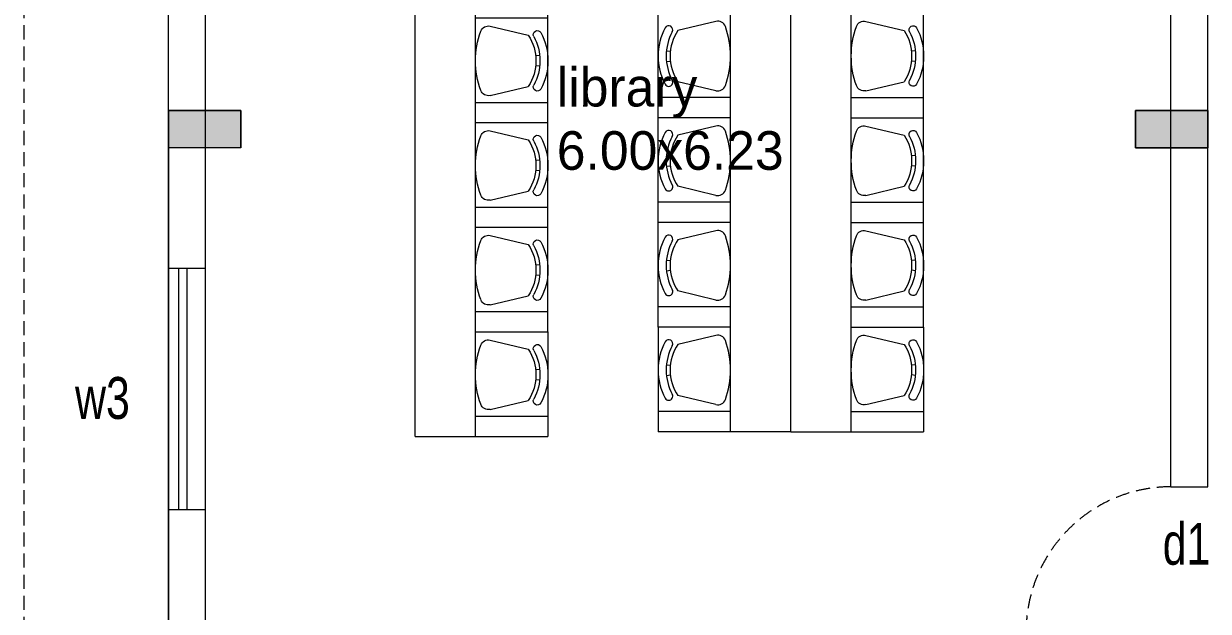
# Model space of a CAD drawing. Header units: metres. Extents: x 191982 to 427160, y -8904 to 80370.
# Drawn here: x 404708 to 412070, y 42242 to 45892 of the extents above; entities that cross this region are included whole.
import ezdxf

# ---------------------------------------------------------------- set-up
doc = ezdxf.new("R2010")
doc.units = ezdxf.units.M
doc.header["$LTSCALE"] = 700
doc.header["$MEASUREMENT"] = 0
doc.linetypes.add('HIDDEN2', pattern=[0.1875, 0.125, -0.0625])
doc.layers.get('0').update_dxf_attribs({"lineweight": 9})
for name, color, linetype, lineweight in [('FURNITURE', 7, 'Continuous', 9), ('MAIN GATE', 7, 'Continuous', 9), ('NEW PLANS', 7, 'Continuous', 9)]:
    doc.layers.add(name, color=color, linetype=linetype, lineweight=lineweight)
doc.styles.add('RVR', font='MOD20.TTF')
doc.styles.get("Standard").update_dxf_attribs({"font": 'swisscl.ttf'})

# ---------------------------------------------------------------- blocks, each defined once
blk = doc.blocks.new('CHAIR2')
for p, q in [((0, 80.5), (0, -54.5)), ((0, 80.5), (33, 80.5)), ((15, 80.5), (15, -54.5)), ((33, 54.5), (33, 80.5)), ((15, 75.5), (15, 75.5)), ((15, 75.5), (33, 75.5)), ((18.63, 73.79), (28.12, 71.54)), ((30.95, 66.51), (29.95, 66.41)), ((30.95, 63.86), (29.95, 63.95)), ((18.63, 56.57), (28.12, 58.82)), ((15, 54.5), (33, 54.5)), ((33, 54.5), (33, -54.5)), ((15, 49.5), (33, 49.5)), ((18.63, 47.79), (28.12, 45.54)), ((30.95, 40.51), (29.95, 40.41)), ((30.95, 37.86), (29.95, 37.95)), ((18.63, 30.57), (28.12, 32.82)), ((15, 28.5), (33, 28.5)), ((15, 23.5), (33, 23.5)), ((18.63, 21.79), (28.12, 19.54)), ((30.95, 14.51), (29.95, 14.41)), ((30.95, 11.86), (29.95, 11.95)), ((18.63, 4.57), (28.12, 6.82)), ((15, 2.5), (33, 2.5)), ((15, -2.5), (33, -2.5)), ((18.63, -4.21), (28.12, -6.46)), ((30.95, -11.49), (29.95, -11.59)), ((30.95, -14.14), (29.95, -14.05)), ((18.63, -21.43), (28.12, -19.18)), ((15, -23.5), (33, -23.5)), ((15, -28.5), (33, -28.5)), ((18.63, -30.21), (28.12, -32.46)), ((30.95, -37.49), (29.95, -37.59)), ((30.95, -40.14), (29.95, -40.05)), ((18.63, -47.43), (28.12, -45.18)), ((15, -49.5), (33, -49.5)), ((0, -54.5), (15, -54.5)), ((15, -54.5), (33, -54.5))]:
    blk.add_line(p, q)
for centre, radius, start, end in [((18.17, 71.84), 2, 76.6762, 160.1164), ((36.58, 65.18), 21.58, 160.1164, 180), ((18.91, 65.36), 11.09, 359.0644, 33.8637), ((30.36, 71.7), 1, 28.9663, 208.9663), ((18.91, 65.36), 12.09, 359.1418, 28.9663), ((18.91, 65.36), 14.09, 359.2637, 28.9663), ((36.58, 65.18), 21.58, 180, 199.8836), ((18.91, 65), 11.09, 326.1363, 0.9356), ((18.91, 65), 12.09, 331.0337, 0.8582), ((18.91, 65), 14.09, 331.0337, 0.7363), ((30.36, 58.66), 1, 151.0337, 331.0337), ((18.17, 58.52), 2, 199.8836, 283.3238), ((18.17, 45.84), 2, 76.6762, 160.1164), ((36.58, 39.18), 21.58, 160.1164, 180), ((18.91, 39.36), 11.09, 359.0644, 33.8637), ((30.36, 45.7), 1, 28.9663, 208.9663), ((18.91, 39.36), 12.09, 359.1418, 28.9663), ((18.91, 39.36), 14.09, 359.2637, 28.9663), ((36.58, 39.18), 21.58, 180, 199.8836), ((18.91, 39), 11.09, 326.1363, 0.9356), ((18.91, 39), 12.09, 331.0337, 0.8582), ((18.91, 39), 14.09, 331.0337, 0.7363), ((30.36, 32.66), 1, 151.0337, 331.0337), ((18.17, 32.52), 2, 199.8836, 283.3238), ((18.17, 19.84), 2, 76.6762, 160.1164), ((30.36, 19.7), 1, 28.9663, 208.9663), ((36.58, 13.18), 21.58, 160.1164, 180), ((18.91, 13.36), 11.09, 359.0644, 33.8637), ((18.91, 13.36), 12.09, 359.1418, 28.9663), ((18.91, 13.36), 14.09, 359.2637, 28.9663), ((36.58, 13.18), 21.58, 180, 199.8836), ((18.91, 13), 11.09, 326.1363, 0.9356), ((18.91, 13), 12.09, 331.0337, 0.8582), ((18.91, 13), 14.09, 331.0337, 0.7363), ((30.36, 6.66), 1, 151.0337, 331.0337), ((18.17, 6.52), 2, 199.8836, 283.3238), ((36.58, -12.82), 21.58, 160.1164, 180), ((18.17, -6.16), 2, 76.6762, 160.1164), ((30.36, -6.3), 1, 28.9663, 208.9663), ((18.91, -12.64), 14.09, 359.2637, 28.9663), ((18.91, -12.64), 11.09, 359.0644, 33.8637), ((18.91, -12.64), 12.09, 359.1418, 28.9663), ((36.58, -12.82), 21.58, 180, 199.8836), ((18.91, -13), 11.09, 326.1363, 0.9356), ((18.91, -13), 12.09, 331.0337, 0.8582), ((18.91, -13), 14.09, 331.0337, 0.7363), ((18.17, -19.48), 2, 199.8836, 283.3238), ((30.36, -19.34), 1, 151.0337, 331.0337), ((36.58, -38.82), 21.58, 160.1164, 180), ((18.17, -32.16), 2, 76.6762, 160.1164), ((30.36, -32.3), 1, 28.9663, 208.9663), ((18.91, -38.64), 14.09, 359.2637, 28.9663), ((18.91, -38.64), 11.09, 359.0644, 33.8637), ((18.91, -38.64), 12.09, 359.1418, 28.9663), ((36.58, -38.82), 21.58, 180, 199.8836), ((18.91, -39), 11.09, 326.1363, 0.9356), ((18.91, -39), 12.09, 331.0337, 0.8582), ((18.91, -39), 14.09, 331.0337, 0.7363), ((18.17, -45.48), 2, 199.8836, 283.3238), ((30.36, -45.34), 1, 151.0337, 331.0337)]:
    blk.add_arc(centre, radius, start, end)

msp = doc.modelspace()

# ---------------------------------------------------------------- hatches: boundary and pattern name
at = {"layer": 'NEW PLANS'}
for points in [[(405837.772, 45351.692), (405837.772, 45121.692), (405607.772, 45121.692), (405607.772, 45351.692)], [(405837.772, 45351.692), (405837.772, 45121.692), (405607.772, 45121.692), (405607.772, 45351.692)], [(405837.772, 45351.692), (405837.772, 45121.692), (405607.772, 45121.692), (405607.772, 45351.692)], [(405837.772, 45351.692), (406057.772, 45351.692), (406057.772, 45121.692), (405837.772, 45121.692)], [(405837.772, 45351.692), (406057.772, 45351.692), (406057.772, 45121.692), (405837.772, 45121.692)], [(405837.772, 45351.692), (406057.772, 45351.692), (406057.772, 45121.692), (405837.772, 45121.692)], [(411847.772, 45351.692), (411847.772, 45121.692), (411617.772, 45121.692), (411617.772, 45351.692)], [(411847.772, 45351.692), (411847.772, 45121.692), (411617.772, 45121.692), (411617.772, 45351.692)], [(411847.772, 45351.692), (411847.772, 45121.692), (411617.772, 45121.692), (411617.772, 45351.692)], [(411617.772, 45351.692), (411617.772, 45121.692), (411837.772, 45121.692), (411837.772, 45351.692)], [(411617.772, 45351.692), (411617.772, 45121.692), (411837.772, 45121.692), (411837.772, 45351.692)], [(411617.772, 45351.692), (411617.772, 45121.692), (411837.772, 45121.692), (411837.772, 45351.692)], [(411847.772, 45351.692), (411847.772, 45121.692), (411617.772, 45121.692), (411617.772, 45351.692)], [(411847.772, 45351.692), (411847.772, 45121.692), (411617.772, 45121.692), (411617.772, 45351.692)], [(411617.772, 45351.692), (411617.772, 45121.692), (411837.772, 45121.692), (411837.772, 45351.692)], [(411617.772, 45351.692), (411617.772, 45121.692), (411837.772, 45121.692), (411837.772, 45351.692)], [(411847.772, 45351.692), (411847.772, 45121.692), (411617.772, 45121.692), (411617.772, 45351.692)], [(411847.772, 45351.692), (411847.772, 45121.692), (411617.772, 45121.692), (411617.772, 45351.692)], [(411837.772, 45351.692), (411837.772, 45121.692), (412067.772, 45121.692), (412067.772, 45351.692)], [(411837.772, 45351.692), (411837.772, 45121.692), (412067.772, 45121.692), (412067.772, 45351.692)], [(411837.772, 45351.692), (411837.772, 45121.692), (412067.772, 45121.692), (412067.772, 45351.692)], [(411837.772, 45351.692), (411837.772, 45121.692), (412067.772, 45121.692), (412067.772, 45351.692)], [(411837.772, 45351.692), (411837.772, 45121.692), (412067.772, 45121.692), (412067.772, 45351.692)], [(411847.772, 45351.692), (412067.772, 45351.692), (412067.772, 45121.692), (411847.772, 45121.692)], [(411847.772, 45351.692), (412067.772, 45351.692), (412067.772, 45121.692), (411847.772, 45121.692)], [(411847.772, 45351.692), (412067.772, 45351.692), (412067.772, 45121.692), (411847.772, 45121.692)], [(411847.772, 45351.692), (412067.772, 45351.692), (412067.772, 45121.692), (411847.772, 45121.692)], [(411847.772, 45351.692), (412067.772, 45351.692), (412067.772, 45121.692), (411847.772, 45121.692)], [(411847.772, 45351.692), (412067.772, 45351.692), (412067.772, 45121.692), (411847.772, 45121.692)], [(411847.772, 45351.692), (412067.772, 45351.692), (412067.772, 45121.692), (411847.772, 45121.692)]]:
    msp.add_hatch(color=256, dxfattribs=at).paths.add_polyline_path(points)

# ---------------------------------------------------------------- linework, layer by layer
at = {"layer": 'MAIN GATE'}
msp.add_line((405607.772, 45351.692), (405607.772, 48351.692), dxfattribs=at)
at = {"layer": 'NEW PLANS'}
for p, q in [((405837.772, 38661.692), (405837.772, 51811.692)), ((405837.772, 41001.692), (405837.772, 47031.692)), ((405837.772, 41001.692), (405837.772, 47031.692)), ((411837.772, 43015.168), (411837.772, 47031.692)), ((412067.772, 45351.692), (412067.772, 47031.692)), ((405837.772, 45351.692), (405837.772, 46851.692)), ((412067.772, 43015.168), (412067.772, 46101.692)), ((405607.772, 38661.692), (405607.772, 45351.692)), ((405607.772, 38661.692), (405607.772, 45351.692)), ((405607.772, 38661.692), (405607.772, 45351.692)), ((405607.772, 38661.692), (405607.772, 45351.692)), ((406057.772, 45351.692), (405607.772, 45351.692)), ((406057.772, 45351.692), (405607.772, 45351.692)), ((406057.772, 45351.692), (405607.772, 45351.692)), ((406057.772, 45351.692), (405607.772, 45351.692)), ((406057.772, 45351.692), (405607.772, 45351.692)), ((406057.772, 45351.692), (405607.772, 45351.692)), ((406057.772, 45351.692), (405607.772, 45351.692)), ((406057.772, 45351.692), (405607.772, 45351.692)), ((406057.772, 45351.692), (405607.772, 45351.692)), ((405837.772, 45351.692), (405607.772, 45351.692)), ((406057.772, 45121.692), (406057.772, 45351.692)), ((406057.772, 45121.692), (406057.772, 45351.692)), ((406057.772, 45121.692), (406057.772, 45351.692)), ((412067.772, 45351.692), (411617.772, 45351.692)), ((412067.772, 45351.692), (411617.772, 45351.692)), ((412067.772, 45351.692), (411617.772, 45351.692)), ((412067.772, 45351.692), (411617.772, 45351.692)), ((412067.772, 45351.692), (411617.772, 45351.692)), ((412067.772, 45351.692), (411617.772, 45351.692)), ((412067.772, 45351.692), (411617.772, 45351.692)), ((412067.772, 45351.692), (411617.772, 45351.692)), ((411617.772, 45351.692), (412067.772, 45351.692)), ((411617.772, 45351.692), (412067.772, 45351.692)), ((411617.772, 45351.692), (412067.772, 45351.692)), ((411617.772, 45351.692), (412067.772, 45351.692)), ((411617.772, 45351.692), (412067.772, 45351.692)), ((411617.772, 45121.692), (411617.772, 45351.692)), ((411617.772, 45351.692), (412067.772, 45351.692)), ((411617.772, 45351.692), (412067.772, 45351.692)), ((411617.772, 45351.692), (412067.772, 45351.692)), ((411617.772, 45351.692), (412067.772, 45351.692)), ((411617.772, 45121.692), (411617.772, 45351.692)), ((412067.772, 45351.692), (411617.772, 45351.692)), ((411617.772, 45351.692), (412067.772, 45351.692)), ((411617.772, 45351.692), (412067.772, 45351.692)), ((411617.772, 45121.692), (411617.772, 45351.692)), ((411617.772, 45351.692), (412067.772, 45351.692)), ((411617.772, 45351.692), (412067.772, 45351.692)), ((411617.772, 45351.692), (412067.772, 45351.692)), ((411617.772, 45351.692), (412067.772, 45351.692)), ((411617.772, 45121.692), (411617.772, 45351.692)), ((412067.772, 45351.692), (411617.772, 45351.692)), ((411617.772, 45351.692), (412067.772, 45351.692)), ((411617.772, 45351.692), (412067.772, 45351.692)), ((411617.772, 45121.692), (411617.772, 45351.692)), ((412067.772, 45121.692), (412067.772, 45351.692)), ((412067.772, 45121.692), (412067.772, 45351.692)), ((412067.772, 45121.692), (412067.772, 45351.692)), ((412067.772, 45121.692), (412067.772, 45351.692)), ((412067.772, 45121.692), (412067.772, 45351.692)), ((412067.772, 45121.692), (412067.772, 45351.692)), ((412067.772, 45121.692), (412067.772, 45351.692)), ((406057.772, 45121.692), (405607.772, 45121.692)), ((406057.772, 45121.692), (405607.772, 45121.692)), ((406057.772, 45121.692), (405607.772, 45121.692)), ((406057.772, 45121.692), (405607.772, 45121.692)), ((406057.772, 45121.692), (405607.772, 45121.692)), ((406057.772, 45121.692), (405607.772, 45121.692)), ((406057.772, 45121.692), (405607.772, 45121.692)), ((406057.772, 45121.692), (405607.772, 45121.692)), ((412067.772, 45121.692), (411617.772, 45121.692)), ((412067.772, 45121.692), (411617.772, 45121.692)), ((412067.772, 45121.692), (411617.772, 45121.692)), ((412067.772, 45121.692), (411617.772, 45121.692)), ((412067.772, 45121.692), (411617.772, 45121.692)), ((412067.772, 45121.692), (411617.772, 45121.692)), ((412067.772, 45121.692), (411617.772, 45121.692)), ((412067.772, 45121.692), (411617.772, 45121.692)), ((411617.772, 45121.692), (412067.772, 45121.692)), ((411617.772, 45121.692), (412067.772, 45121.692)), ((411617.772, 45121.692), (412067.772, 45121.692)), ((411617.772, 45121.692), (412067.772, 45121.692)), ((411617.772, 45121.692), (412067.772, 45121.692)), ((411617.772, 45121.692), (412067.772, 45121.692)), ((411617.772, 45121.692), (412067.772, 45121.692)), ((411617.772, 45121.692), (412067.772, 45121.692)), ((411617.772, 45121.692), (412067.772, 45121.692)), ((411617.772, 45121.692), (412067.772, 45121.692)), ((411617.772, 45121.692), (412067.772, 45121.692)), ((411617.772, 45121.692), (412067.772, 45121.692)), ((411617.772, 45121.692), (412067.772, 45121.692)), ((411617.772, 45121.692), (412067.772, 45121.692)), ((411617.772, 45121.692), (412067.772, 45121.692)), ((411617.772, 45121.692), (412067.772, 45121.692)), ((411617.772, 45121.692), (412067.772, 45121.692)), ((405837.772, 44371.692), (405607.772, 44371.692)), ((405672.772, 42871.692), (405672.772, 44371.692)), ((405722.772, 42871.692), (405722.772, 44371.692)), ((405837.772, 42871.692), (405837.772, 44371.692)), ((411837.772, 43015.168), (412067.772, 43015.168)), ((405837.772, 42871.692), (405607.772, 42871.692))]:
    msp.add_line(p, q, dxfattribs=at)
at = {"layer": 'NEW PLANS', "linetype": 'HIDDEN2'}
msp.add_line((404707.772, 50081.692), (404707.772, 23986.692), dxfattribs=at)
at = {"layer": 'NEW PLANS'}
msp.add_lwpolyline([(405607.772, 45351.692), (405607.772, 42121.692)], dxfattribs=at)
for points in [[(405607.772, 45121.692), (405607.772, 45351.692), (406057.772, 45351.692), (406057.772, 45121.692)], [(405607.772, 45121.692), (405607.772, 45351.692), (406057.772, 45351.692), (406057.772, 45121.692)], [(405607.772, 45121.692), (405607.772, 45351.692), (406057.772, 45351.692), (406057.772, 45121.692)], [(411617.772, 45121.692), (411617.772, 45351.692), (412067.772, 45351.692), (412067.772, 45121.692)], [(411617.772, 45121.692), (411617.772, 45351.692), (412067.772, 45351.692), (412067.772, 45121.692)], [(411617.772, 45121.692), (411617.772, 45351.692), (412067.772, 45351.692), (412067.772, 45121.692)], [(412067.772, 45121.692), (412067.772, 45351.692), (411617.772, 45351.692), (411617.772, 45121.692)], [(412067.772, 45121.692), (412067.772, 45351.692), (411617.772, 45351.692), (411617.772, 45121.692)], [(412067.772, 45121.692), (412067.772, 45351.692), (411617.772, 45351.692), (411617.772, 45121.692)], [(411617.772, 45121.692), (411617.772, 45351.692), (412067.772, 45351.692), (412067.772, 45121.692)], [(411617.772, 45121.692), (411617.772, 45351.692), (412067.772, 45351.692), (412067.772, 45121.692)], [(412067.772, 45121.692), (412067.772, 45351.692), (411617.772, 45351.692), (411617.772, 45121.692)], [(412067.772, 45121.692), (412067.772, 45351.692), (411617.772, 45351.692), (411617.772, 45121.692)], [(411617.772, 45121.692), (411617.772, 45351.692), (412067.772, 45351.692), (412067.772, 45121.692)], [(411617.772, 45121.692), (411617.772, 45351.692), (412067.772, 45351.692), (412067.772, 45121.692)]]:
    msp.add_lwpolyline(points, close=True, dxfattribs=at)
at = {"layer": 'NEW PLANS', "linetype": 'HIDDEN2'}
msp.add_arc((411837.772, 42115.168), 900, 90, 179.5846758, dxfattribs=at)

# ---------------------------------------------------------------- block references
at = {"layer": 'FURNITURE', "rotation": 180}
for p, xscale, yscale, zscale in [((407140.958, 45340.558), -25.000000000091, 24.9999999999773, 24.999999999995), ((409475.92, 45370.136), 24.9999999996362, 24.9999999996362, 24.9999999996362), ((409475.92, 45370.136), -25.000000000091, 24.9999999999773, 24.999999999995)]:
    msp.add_blockref('CHAIR2', p, dxfattribs=dict(at, xscale=xscale, yscale=yscale, zscale=zscale))

# ---------------------------------------------------------------- texts
at = {"layer": 'MAIN GATE', "style": 'RVR'}
for s, p in [('library', (408020.957, 45377.375)), ('6.00x6.23', (408020.957, 44984.114))]:
    msp.add_text(s, height=240, dxfattribs=at).set_placement(p)
at = {"layer": 'NEW PLANS'}
for s, p in [('w3', (405026.955, 43436.818)), ('d1', (411786.532, 42531.252))]:
    msp.add_text(s, height=260, dxfattribs=at).set_placement(p)

doc.saveas('drawing.dxf')
